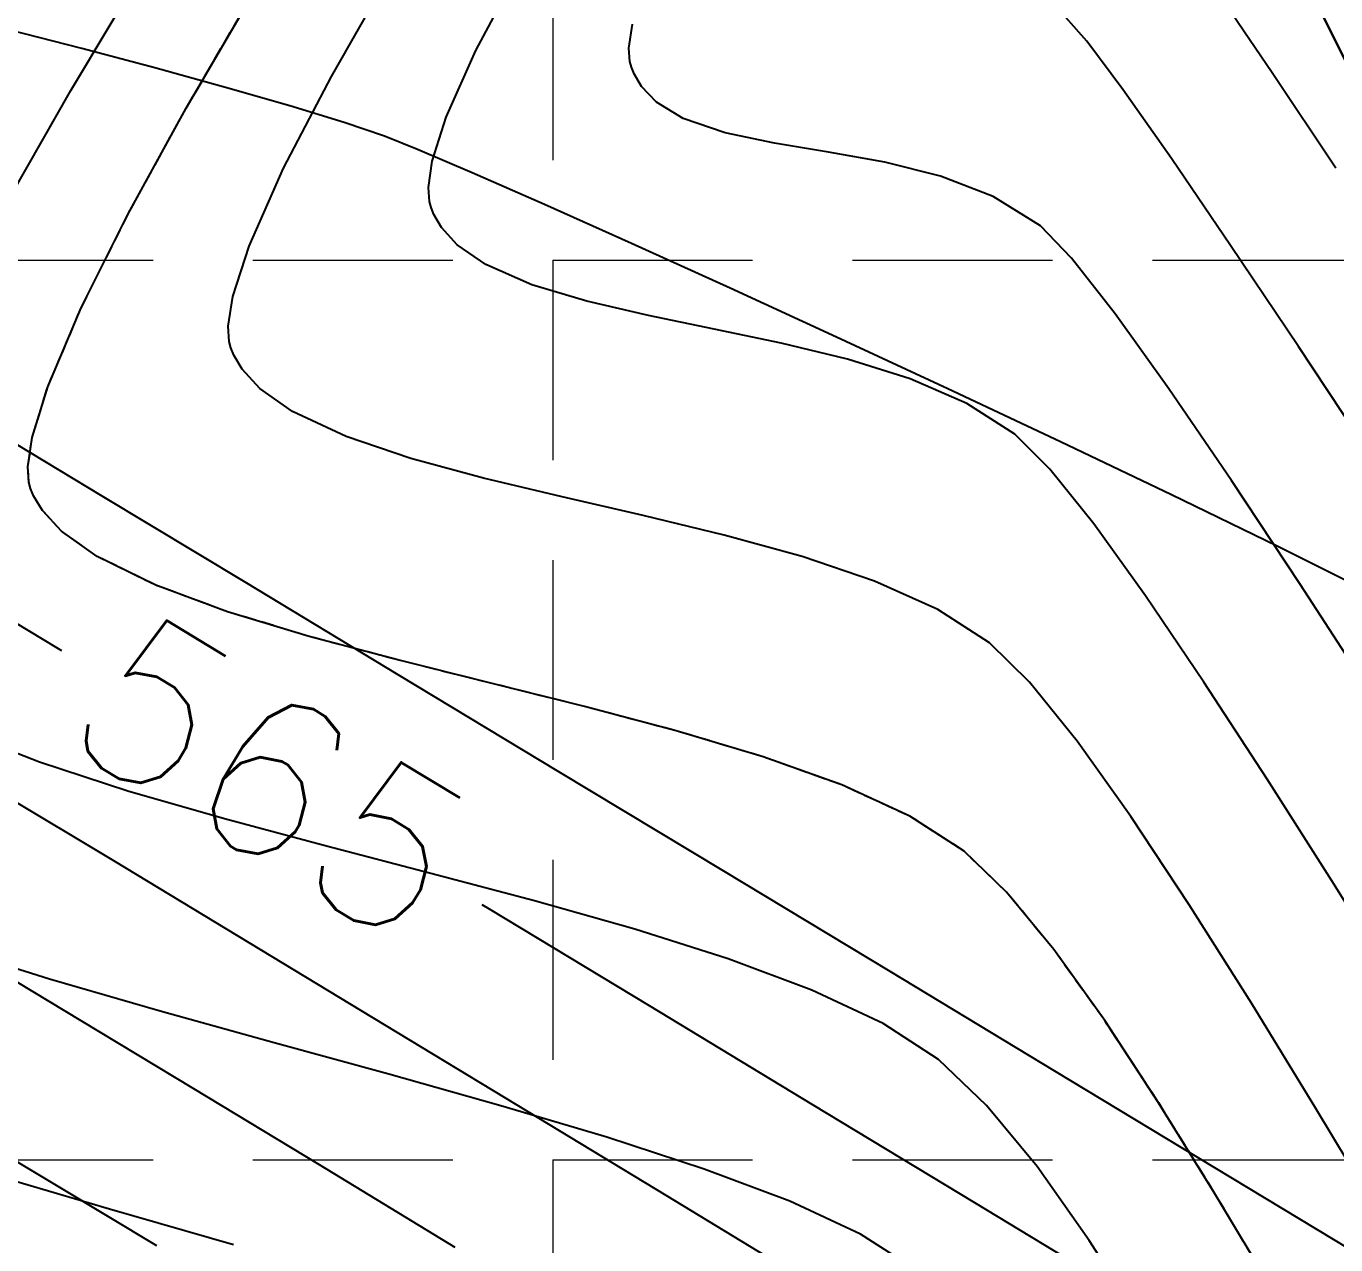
# Model space of a CAD drawing. Header units: inches. Extents: x 2547543 to 2548696, y 7125653 to 7126375.
# Drawn here: x 2547839.05 to 2547865.25, y 7125832.67 to 7125857.06 of the extents above; entities that cross this region are included whole.
import ezdxf

# ---------------------------------------------------------------- set-up
doc = ezdxf.new("R2010")
doc.units = ezdxf.units.IN
doc.header["$MEASUREMENT"] = 0
doc.linetypes.add('DASHED2', pattern=[0.375, 0.25, -0.125])
doc.linetypes.add('HIDDEN', pattern=[0.375, 0.25, -0.125])
for name, color, linetype in [('CONT-MJR', 6, 'Continuous'), ('CONT-MNR', 14, 'Continuous'), ('GRID', 254, 'HIDDEN'), ('V-100YR-LINE', 2, 'DASHED2'), ('V-AREA', 6, 'Continuous'), ('V-PROP-E', 3, 'Continuous'), ('V-TOPO-MAJR-E', 6, 'Continuous'), ('V-TOPO-MINR-E', 14, 'Continuous')]:
    doc.layers.add(name, color=color, linetype=linetype)
doc.styles.add('L100', font='simplex', dxfattribs={"height": 4})

msp = doc.modelspace()

# ---------------------------------------------------------------- linework, layer by layer
at = {"layer": 'CONT-MJR', "color": 35}
for points, elevation in [([(2547848.045462709, 7125856.570682743), (2547848.867326367, 7125858.115250578)], 565), ([(2547847.450829117, 7125855.237260419), (2547848.045462709, 7125856.570682743)], 565), ([(2547847.098100139, 7125853.833576661), (2547847.173320199, 7125854.360800165)], 565), ([(2547847.14915873, 7125853.431547759), (2547847.117421884, 7125853.550887898)], 565), ([(2547855.479727936, 7125850.395055974), (2547854.155706729, 7125850.718039207)], 565), ([(2547857.868510955, 7125849.511416978), (2547856.734048469, 7125850.002387502)], 565), ([(2547859.528597704, 7125848.197569964), (2547858.83295802, 7125848.893527587)], 565), ([(2547863.88319659, 7125841.991045376), (2547862.616142888, 7125843.936470443)], 565), ([(2547866.60190583, 7125837.671437982), (2547865.221351244, 7125839.882766191)], 565), ([(2547840.71313932, 7125833.385446154), (2547838.261438387, 7125834.1070274)], 570), ([(2547843.195554235, 7125832.673972107), (2547840.71313932, 7125833.385446154)], 570)]:
    msp.add_lwpolyline(points, dxfattribs=dict(at, elevation=elevation))
at = {"layer": 'CONT-MJR', "color": 35, "extrusion": (0.9533537543252427, -0.3018552949907702, 0), "elevation": 278022.7979911692}
msp.add_lwpolyline([(7562541.167737709, 565.0000000000009), (7562542.08708192, 565.0000000000009)], dxfattribs=at)
at = {"layer": 'CONT-MJR', "color": 35, "extrusion": (0.9976722992209356, 0.0681907865273026, 0), "elevation": 3027834.050015143}
msp.add_lwpolyline([(6935526.997137681, 565.0000000000009), (6935527.28048599, 565.0000000000009)], dxfattribs=at)
at = {"layer": 'CONT-MJR', "color": 35, "extrusion": (0.9263074052157072, 0.3767686173801416, 0), "elevation": 5044887.626681247}
msp.add_lwpolyline([(5640781.804256909, 565), (5640781.954439977, 565)], dxfattribs=at)
at = {"layer": 'CONT-MJR', "color": 35, "extrusion": (0.8642672443371889, 0.5030329316911586, 0), "elevation": 5786559.755992906}
msp.add_lwpolyline([(4876990.238319401, 565), (4876990.539195323, 565)], dxfattribs=at)
at = {"layer": 'CONT-MJR', "color": 35, "extrusion": (0.7398404443104898, 0.672782369687596, 0), "elevation": 6679148.809887519}
msp.add_lwpolyline([(3557847.020693017, 565), (3557847.491070627, 565)], dxfattribs=at)
at = {"layer": 'CONT-MJR', "color": 35, "extrusion": (0.5683297655692005, 0.822800873582459, 0), "elevation": 7311175.484754095}
msp.add_lwpolyline([(1953462.198804857, 565), (1953462.894044, 565)], dxfattribs=at)
at = {"layer": 'CONT-MJR', "color": 35, "extrusion": (0.4018522732897705, 0.9157045104463797, 0), "elevation": 7549033.691546141}
msp.add_lwpolyline([(530462.806270856, 565.0000000000009), (530463.8111408469, 565.0000000000009)], dxfattribs=at)
at = {"layer": 'CONT-MJR', "color": 35, "extrusion": (-0.2873761282485222, -0.9578178119626346, 0), "elevation": -7557458.889915458}
msp.add_lwpolyline([(392576.7375958767, 565), (392575.5878467683, 565)], dxfattribs=at)
at = {"layer": 'CONT-MJR', "color": 35, "extrusion": (-0.2258197722730643, -0.9741690974623151, 0), "elevation": -7517139.345111948}
msp.add_lwpolyline([(872880.0845241414, 565.0000000000009), (872878.8196728996, 565.0000000000009)], dxfattribs=at)
at = {"layer": 'CONT-MJR', "color": 35, "extrusion": (-0.2010444080271294, -0.9795821282572592, 0), "elevation": -7492587.848536471}
msp.add_lwpolyline([(1063218.584229235, 565.0000000000009), (1063217.243912381, 565.0000000000009)], dxfattribs=at)
at = {"layer": 'CONT-MJR', "color": 35, "extrusion": (-0.2053541650779153, -0.9786877269513256, 0), "elevation": -7497195.104717715}
msp.add_lwpolyline([(1030230.467579303, 565), (1030229.094756827, 565)], dxfattribs=at)
at = {"layer": 'CONT-MJR', "color": 35, "extrusion": (-0.2987555157906897, -0.9543296819153425, 0), "elevation": -7561596.418896343}
msp.add_lwpolyline([(302608.3136599739, 565.0000000000005), (302606.9993127864, 565.0000000000005)], dxfattribs=at)
at = {"layer": 'CONT-MJR', "color": 35, "extrusion": (-0.5394520541385334, -0.8420163188951371, 0), "elevation": -7374528.735425299}
msp.add_lwpolyline([(-1698715.107502481, 565.0000000000009), (-1698716.25290435, 565.0000000000009)], dxfattribs=at)
at = {"layer": 'CONT-MJR', "color": 35, "extrusion": (0.7797871416818887, 0.6260447377524948, 0), "elevation": 6447887.865323948}
msp.add_lwpolyline([(3961569.339513206, 565.0000000000005), (3961570.747630976, 565.0000000000005)], dxfattribs=at)
at = {"layer": 'CONT-MJR', "color": 35, "extrusion": (0.8110716994473993, 0.5849467483074914, 0), "elevation": 6234738.562619988}
msp.add_lwpolyline([(4289208.479169758, 565.0000000000009), (4289210.254970268, 565.0000000000009)], dxfattribs=at)
at = {"layer": 'CONT-MJR', "color": 35, "extrusion": (0.8278703119947547, 0.5609195544083908, 0), "elevation": 6106325.024574723}
msp.add_lwpolyline([(4470128.679571051, 565.0000000000009), (4470130.760532075, 565.0000000000009)], dxfattribs=at)
at = {"layer": 'CONT-MJR', "color": 35, "extrusion": (0.8442916886397933, 0.5358838908698098, 0), "elevation": 5969764.232253258}
msp.add_lwpolyline([(4650927.459367879, 565), (4650929.956465997, 565)], dxfattribs=at)
at = {"layer": 'CONT-MNR', "color": 35, "extrusion": (0.8590770256547687, -0.511846328493383, 0), "elevation": -1458552.356313087}
msp.add_lwpolyline([(7425761.500910183, 568.0000000000009), (7425764.645293966, 568.0000000000009)], dxfattribs=at)
at = {"layer": 'CONT-MNR', "color": 35, "extrusion": (0.8683340662046146, -0.49597978735888, 0), "elevation": -1321899.829561119}
msp.add_lwpolyline([(7451303.260086644, 566.0000000000005), (7451305.611235553, 566.0000000000005)], dxfattribs=at)
at = {"layer": 'CONT-MNR', "color": 35, "extrusion": (0.8641283831221133, -0.5032714351945303, 0), "elevation": -1384576.681355453}
msp.add_lwpolyline([(7439910.149891138, 567.0000000000009), (7439912.815112039, 567.0000000000009)], dxfattribs=at)
at = {"layer": 'CONT-MNR', "color": 35, "extrusion": (0.8296783378389944, 0.5582417538313696, 0), "elevation": 6091857.97141138}
msp.add_lwpolyline([(4489844.407831592, 562), (4489846.455634609, 562)], dxfattribs=at)
at = {"layer": 'CONT-MNR', "color": 35, "extrusion": (0.7468336754344702, 0.6650108730216677, 0), "elevation": 6641600.077467051}
msp.add_lwpolyline([(3627475.007121419, 563.0000000000009), (3627475.645176484, 563.0000000000009)], dxfattribs=at)
at = {"layer": 'CONT-MNR', "color": 35, "extrusion": (0.9894976459488036, -0.1445489836068596, 0), "elevation": 1491057.342316349}
msp.add_lwpolyline([(7419307.639238155, 564.0000000000009), (7419308.123471155, 564.0000000000009)], dxfattribs=at)
at = {"layer": 'CONT-MNR', "color": 35, "extrusion": (0.9973991573458107, 0.07207579986283004, 0), "elevation": 3054826.364289068}
msp.add_lwpolyline([(6923684.717360393, 564.0000000000009), (6923684.981841505, 564.0000000000009)], dxfattribs=at)
at = {"layer": 'CONT-MNR', "color": 35}
for points, elevation in [([(2547860.993593518, 7125855.794905379), (2547860.275270483, 7125856.757892306)], 563), ([(2547851.214613799, 7125856.103688315), (2547851.158187917, 7125856.242569332)], 564), ([(2547844.196962479, 7125854.221117125), (2547845.152366311, 7125856.054730201)], 566), ([(2547851.662632937, 7125855.53772644), (2547851.3618799, 7125855.852875111)], 564), ([(2547838.484651746, 7125853.229351319), (2547839.940485189, 7125855.771917833)], 568), ([(2547853.035983191, 7125854.926136842), (2547852.195388101, 7125855.213885039)], 564), ([(2547843.506783905, 7125852.660716723), (2547844.196962479, 7125854.221117125)], 566), ([(2547859.341957473, 7125853.063970451), (2547858.398257046, 7125853.653022652)], 564), ([(2547840.146544883, 7125851.422401419), (2547841.086300724, 7125853.301746711)], 567), ([(2547859.966925154, 7125852.417070411), (2547859.341957473, 7125853.063970451)], 564), ([(2547864.508069705, 7125850.647490702), (2547863.150448107, 7125852.673670416)], 563), ([(2547843.140129544, 7125850.620526186), (2547843.106815678, 7125850.74874779)], 566), ([(2547843.200229437, 7125850.474284621), (2547843.140129544, 7125850.620526186)], 566), ([(2547843.366040073, 7125850.195842908), (2547843.200229437, 7125850.474284621)], 566), ([(2547844.377419692, 7125849.351848789), (2547843.721944361, 7125849.810872022)], 566), ([(2547839.080125339, 7125848.241745821), (2547839.16613659, 7125848.831682377)], 567), ([(2547846.739941431, 7125848.411866877), (2547845.446521568, 7125848.8508203)], 566), ([(2547839.131100358, 7125847.809504613), (2547839.098273525, 7125847.935290084)], 567), ([(2547839.193322293, 7125847.659068801), (2547839.131100358, 7125847.809504613)], 567), ([(2547839.368529855, 7125847.368594839), (2547839.193322293, 7125847.659068801)], 567), ([(2547840.464562852, 7125846.449661461), (2547839.751077251, 7125846.957242343)], 567), ([(2547857.287631599, 7125845.388994753), (2547856.01970333, 7125845.956189377)], 566), ([(2547844.710952156, 7125844.84847145), (2547843.075698261, 7125845.341899378)], 567), ([(2547858.323958567, 7125844.723084722), (2547857.287631599, 7125845.388994753)], 566), ([(2547846.486294897, 7125844.377171041), (2547844.710952156, 7125844.84847145)], 567), ([(2547850.218141079, 7125843.446429125), (2547848.341950025, 7125843.914367238)], 567), ([(2547860.077882783, 7125842.750921628), (2547859.127199917, 7125843.930843644)], 566), ([(2547852.055091598, 7125842.959725785), (2547850.218141079, 7125843.446429125)], 567), ([(2547839.310166145, 7125842.329256862), (2547837.771152651, 7125842.932649947)], 568), ([(2547861.151116627, 7125841.245798888), (2547860.077882783, 7125842.750921628)], 566), ([(2547855.372165189, 7125841.875499766), (2547853.793025121, 7125842.440626305)], 567), ([(2547843.011378633, 7125841.197545446), (2547841.07695225, 7125841.753819373)], 568), ([(2547845.05331296, 7125840.651643058), (2547843.011378633, 7125841.197545446)], 568), ([(2547839.511427614, 7125837.990271503), (2547837.42726337, 7125838.64238276)], 569), ([(2547841.726339676, 7125837.349214973), (2547839.511427614, 7125837.990271503)], 569), ([(2547856.195175065, 7125837.101677415), (2547854.77097208, 7125837.769983176)], 568), ([(2547846.303220673, 7125836.086700197), (2547844.01070291, 7125836.715821695)], 569), ([(2547858.267194868, 7125835.463172632), (2547857.305959661, 7125836.382198991)], 568), ([(2547848.542596317, 7125835.458459008), (2547846.303220673, 7125836.086700197)], 569), ([(2547859.275731809, 7125834.238655789), (2547858.267194868, 7125835.463172632)], 568), ([(2547862.830432138, 7125833.707784567), (2547861.708235368, 7125835.517489905)], 567), ([(2547854.328904098, 7125833.545102556), (2547852.616734675, 7125834.191051659)], 569)]:
    msp.add_lwpolyline(points, dxfattribs=dict(at, elevation=elevation))
at = {"layer": 'CONT-MNR', "color": 35, "extrusion": (0.9657347139500141, 0.2595312356381882, 0), "elevation": 4309930.585053936}
msp.add_lwpolyline([(6220439.780759918, 564.0000000000005), (6220439.898703476, 564.0000000000005)], dxfattribs=at)
at = {"layer": 'CONT-MNR', "color": 35, "extrusion": (0.8623412454816091, 0.5063275385965367, 0), "elevation": 5805134.371085507}
msp.add_lwpolyline([(4854872.102520255, 564), (4854872.393371707, 564)], dxfattribs=at)
at = {"layer": 'CONT-MNR', "color": 35, "extrusion": (0.8306468463847073, 0.5567996197835811, 0), "elevation": 6084049.159713417}
msp.add_lwpolyline([(4500417.931119574, 562), (4500420.221776569, 562)], dxfattribs=at)
at = {"layer": 'CONT-MNR', "color": 35, "extrusion": (-0.5194268117852986, -0.8545149426420583, 0), "elevation": -7412572.5021192}
msp.add_lwpolyline([(-1524182.482389447, 564.0000000000009), (-1524183.105848603, 564.0000000000009)], dxfattribs=at)
at = {"layer": 'CONT-MNR', "color": 35, "extrusion": (0.8182625068824588, 0.5748447354116015, 0), "elevation": 6181079.812809477}
msp.add_lwpolyline([(4366194.457016044, 563.0000000000009), (4366196.147694366, 563.0000000000009)], dxfattribs=at)
at = {"layer": 'CONT-MNR', "color": 35, "extrusion": (0.8766578378509663, -0.4811143682477889, 0), "elevation": -1194765.551592038}
msp.add_lwpolyline([(7472738.102983776, 567), (7472740.521504506, 567)], dxfattribs=at)
at = {"layer": 'CONT-MNR', "color": 35, "extrusion": (-0.2050575925682505, -0.9787499086743832, 0), "elevation": -7496886.467959759}
msp.add_lwpolyline([(1032501.278129983, 564), (1032500.270140068, 564)], dxfattribs=at)
at = {"layer": 'CONT-MNR', "color": 35, "extrusion": (-0.1626049549248018, -0.9866912529428358, 0), "elevation": -7445312.209905964}
msp.add_lwpolyline([(1355247.087983009, 564.0000000000005), (1355245.992373121, 564.0000000000005)], dxfattribs=at)
at = {"layer": 'CONT-MNR', "color": 35, "extrusion": (-0.1769835545130864, -0.9842138087996498, 0), "elevation": -7464292.891650825}
msp.add_lwpolyline([(1246476.252104269, 564.0000000000009), (1246475.110105395, 564.0000000000009)], dxfattribs=at)
at = {"layer": 'CONT-MNR', "color": 35, "extrusion": (-0.2423202947450674, -0.9701963073289156, 0), "elevation": -7530874.838459274}
msp.add_lwpolyline([(745182.7294590538, 564), (745181.5797977624, 564)], dxfattribs=at)
at = {"layer": 'CONT-MNR', "color": 35, "extrusion": (0.8262047005345753, 0.5633700318747642, 0), "elevation": 6119548.359119633}
msp.add_lwpolyline([(4452023.230022881, 563), (4452025.333395422, 563)], dxfattribs=at)
at = {"layer": 'CONT-MNR', "color": 35, "extrusion": (0.3602709083805892, 0.9328477220718424, 0), "elevation": 7565255.607604682}
msp.add_lwpolyline([(190473.8655859116, 564.0000000000009), (190474.9968605055, 564.0000000000009)], dxfattribs=at)
at = {"layer": 'CONT-MNR', "color": 35, "extrusion": (0.951855593977498, -0.3065467798130406, 0), "elevation": 240771.9079466057}
msp.add_lwpolyline([(7563814.880698744, 566.0000000000009), (7563815.939434822, 566.0000000000009)], dxfattribs=at)
at = {"layer": 'CONT-MNR', "color": 35, "extrusion": (0.7870626106065542, 0.6168731206538309, 0), "elevation": 6401072.134864912}
msp.add_lwpolyline([(4036784.266363208, 564.0000000000009), (4036785.677390378, 564.0000000000009)], dxfattribs=at)
at = {"layer": 'CONT-MNR', "color": 35, "extrusion": (0.9881153475622556, -0.1537142150613368, 0), "elevation": 1422218.258067889}
msp.add_lwpolyline([(7432802.496874807, 566), (7432803.09759073, 566)], dxfattribs=at)
at = {"layer": 'CONT-MNR', "color": 35, "extrusion": (0.9207212739516313, -0.3902208806469551, 0), "elevation": -434805.3918569242}
msp.add_lwpolyline([(7555141.708784889, 567), (7555143.42535589, 567)], dxfattribs=at)
at = {"layer": 'CONT-MNR', "color": 35, "extrusion": (0.8129677736586755, 0.5823086801623834, 0), "elevation": 6220773.821856026}
msp.add_lwpolyline([(4309444.138503812, 564.0000000000009), (4309445.990636426, 564.0000000000009)], dxfattribs=at)
at = {"layer": 'CONT-MNR', "color": 35, "extrusion": (0.9985193567389723, 0.05439755709210845, 0), "elevation": 2931699.533024268}
msp.add_lwpolyline([(6976703.464992829, 566.0000000000009), (6976703.776081893, 566.0000000000009)], dxfattribs=at)
at = {"layer": 'CONT-MNR', "color": 35, "extrusion": (0.8336202968046804, 0.5523379407168013, 0), "elevation": 6059829.239925681}
msp.add_lwpolyline([(4532968.798852416, 563.0000000000009), (4532971.496134376, 563.0000000000009)], dxfattribs=at)
at = {"layer": 'CONT-MNR', "color": 35, "extrusion": (0.7342836589687214, 0.6788427713185923, 0), "elevation": 6708171.644242221}
msp.add_lwpolyline([(3502809.779297292, 566.0000000000009), (3502810.303578176, 566.0000000000009)], dxfattribs=at)
at = {"layer": 'CONT-MNR', "color": 35, "extrusion": (0.9558521894566449, -0.2938479060856795, 0), "elevation": 341441.8870621}
msp.add_lwpolyline([(7559935.411512995, 567), (7559936.468408206, 567)], dxfattribs=at)
at = {"layer": 'CONT-MNR', "color": 35, "extrusion": (0.8262509609105756, 0.5633021831968614, 0), "elevation": 6119180.106161135}
msp.add_lwpolyline([(4452521.847814368, 564.0000000000005), (4452524.065508899, 564.0000000000005)], dxfattribs=at)
at = {"layer": 'CONT-MNR', "color": 35, "extrusion": (0.4243553970307541, 0.9054957189356949, 0), "elevation": 7533617.594232281}
msp.add_lwpolyline([(716829.2739359075, 566), (716830.4546172237, 566)], dxfattribs=at)
at = {"layer": 'CONT-MNR', "color": 35, "extrusion": (0.9982511181830425, 0.05911603036660686, 0), "elevation": 2964635.071732453}
msp.add_lwpolyline([(6962767.535902887, 567.0000000000009), (6962767.842895517, 567.0000000000009)], dxfattribs=at)
at = {"layer": 'CONT-MNR', "color": 35, "extrusion": (0.2622511530003674, 0.964999654274538, 0), "elevation": 7544616.999082169}
msp.add_lwpolyline([(-589910.7747990408, 566), (-589909.261070065, 566)], dxfattribs=at)
at = {"layer": 'CONT-MNR', "color": 35, "extrusion": (-0.2322248866036362, -0.9726621212126687, 0), "elevation": -7522716.205090079}
msp.add_lwpolyline([(823397.8034413292, 566.0000000000005), (823396.188197895, 566.0000000000005)], dxfattribs=at)
at = {"layer": 'CONT-MNR', "color": 35, "extrusion": (0.8340871271381508, 0.5516327259530803, 0), "elevation": 6055990.807254917}
msp.add_lwpolyline([(4538090.850929176, 564), (4538093.357275316, 564)], dxfattribs=at)
at = {"layer": 'CONT-MNR', "color": 35, "extrusion": (-0.2239774191045074, -0.9745943339314486, 0), "elevation": -7515471.550346384}
msp.add_lwpolyline([(887092.6547688216, 566), (887090.9879888059, 566)], dxfattribs=at)
at = {"layer": 'CONT-MNR', "color": 35, "extrusion": (0.7322809138255061, 0.6810026896032656, 0), "elevation": 6718455.364783078}
msp.add_lwpolyline([(3483035.998468403, 567), (3483036.560209791, 567)], dxfattribs=at)
at = {"layer": 'CONT-MNR', "color": 35, "extrusion": (-0.2348759534037588, -0.9720253528137398, 0), "elevation": -7524933.229102137}
msp.add_lwpolyline([(802887.6492351051, 566), (802885.9817963925, 566)], dxfattribs=at)
at = {"layer": 'CONT-MNR', "color": 35, "extrusion": (-0.2657400529992777, -0.9640447210746715, 0), "elevation": -7546701.658636659}
msp.add_lwpolyline([(562622.9432833733, 566.0000000000009), (562621.3249340365, 566.0000000000009)], dxfattribs=at)
at = {"layer": 'CONT-MNR', "color": 35, "extrusion": (0.4415283131347151, 0.8972473174662676, 0), "elevation": 7518590.314090081}
msp.add_lwpolyline([(860218.6300217537, 567.0000000000009), (860219.940414995, 567.0000000000009)], dxfattribs=at)
at = {"layer": 'CONT-MNR', "color": 35, "extrusion": (0.3207928284991499, 0.947149386941424, 0), "elevation": 7566574.568013011}
msp.add_lwpolyline([(-127279.9873418063, 566.0000000000005), (-127278.4643089273, 566.0000000000005)], dxfattribs=at)
at = {"layer": 'CONT-MNR', "color": 35, "extrusion": (0.3459119662318446, 0.9382669724644576, 0), "elevation": 7567274.743158862}
msp.add_lwpolyline([(74358.1643305067, 567), (74359.69416010659, 567)], dxfattribs=at)
at = {"layer": 'CONT-MNR', "color": 35, "extrusion": (0.8390362173423656, 0.5440755701075126, 0), "elevation": 6014749.290898738}
msp.add_lwpolyline([(4592609.19684931, 564.0000000000009), (4592611.914420413, 564.0000000000009)], dxfattribs=at)
at = {"layer": 'CONT-MNR', "color": 35, "extrusion": (-0.7022148466892957, -0.7119651038422663, 0), "elevation": -6862496.72057949}
msp.add_lwpolyline([(-3189886.615356863, 566), (-3189887.743560121, 566)], dxfattribs=at)
at = {"layer": 'CONT-MNR', "color": 35, "extrusion": (0.2419893446901397, 0.9702789068388723, 0), "elevation": 7530608.194175025}
msp.add_lwpolyline([(-747745.2048165563, 567.0000000000009), (-747743.2923199381, 567.0000000000009)], dxfattribs=at)
at = {"layer": 'CONT-MNR', "color": 35, "extrusion": (-0.2861941487860843, -0.9581716491321421, 0), "elevation": -7556961.050316939}
msp.add_lwpolyline([(401906.8589316655, 567.0000000000009), (401905.0451298011, 567.0000000000009)], dxfattribs=at)
at = {"layer": 'CONT-MNR', "color": 35, "extrusion": (0.3096857023908778, 0.9508389799196648, 0), "elevation": 7564558.057766858}
msp.add_lwpolyline([(-215815.3019489008, 568), (-215813.4438150395, 568)], dxfattribs=at)
at = {"layer": 'CONT-MNR', "color": 35, "extrusion": (-0.4173113739557754, -0.9087635650526175, 0), "elevation": -7538954.492779255}
msp.add_lwpolyline([(-658295.2352428432, 567), (-658296.7324091066, 567)], dxfattribs=at)
at = {"layer": 'CONT-MNR', "color": 35, "extrusion": (0.5420525829361587, 0.8403445705972278, 0), "elevation": 7369234.328906802}
msp.add_lwpolyline([(1721501.795696136, 567.0000000000009), (1721503.083529497, 567.0000000000009)], dxfattribs=at)
at = {"layer": 'CONT-MNR', "color": 35, "extrusion": (0.8337155323922981, 0.5521941787522092, 0), "elevation": 6059039.470707392}
msp.add_lwpolyline([(4534008.311629334, 566.0000000000005), (4534010.432068712, 566.0000000000005)], dxfattribs=at)
at = {"layer": 'CONT-MNR', "color": 35, "extrusion": (0.2521120399881219, 0.9676980517150109, 0), "elevation": 7538004.529390992}
msp.add_lwpolyline([(-669036.6298981674, 568.0000000000009), (-669034.47084666, 568.0000000000009)], dxfattribs=at)
at = {"layer": 'CONT-MNR', "color": 35, "extrusion": (-0.6944612747109197, -0.7195300813217503, 0), "elevation": -6896645.218286906}
msp.add_lwpolyline([(-3115358.789386959, 567), (-3115359.97278064, 567)], dxfattribs=at)
at = {"layer": 'CONT-MNR', "color": 35, "extrusion": (-0.2567012887880403, -0.9664907906103188, 0), "elevation": -7541094.484232822}
msp.add_lwpolyline([(633260.6085306553, 568), (633258.459981249, 568)], dxfattribs=at)
at = {"layer": 'CONT-MNR', "color": 35, "extrusion": (-0.2725292735449875, -0.9621474913239869, 0), "elevation": -7550472.148979788}
msp.add_lwpolyline([(509408.9394576049, 568.0000000000009), (509406.856965913, 568.0000000000009)], dxfattribs=at)
at = {"layer": 'CONT-MNR', "color": 35, "extrusion": (0.7727107609891198, 0.6347582845868303, 0), "elevation": 6491943.612819045}
msp.add_lwpolyline([(3888937.158144637, 567), (3888938.644605776, 567)], dxfattribs=at)
at = {"layer": 'CONT-MNR', "color": 35, "extrusion": (0.8453600998906973, 0.5341968752368271, 0), "elevation": 5960462.329606013}
msp.add_lwpolyline([(4662837.953836965, 566), (4662840.281937781, 566)], dxfattribs=at)
at = {"layer": 'CONT-MNR', "color": 35, "extrusion": (0.3018761019771287, 0.9533471660707312, 0), "elevation": 7562533.800888217}
msp.add_lwpolyline([(-277868.207960844, 568.0000000000009), (-277866.2457766221, 568.0000000000009)], dxfattribs=at)
at = {"layer": 'CONT-MNR', "color": 35, "extrusion": (0.8127850982084208, 0.5825636309711821, 0), "elevation": 6222116.721497421}
msp.add_lwpolyline([(4307483.316502357, 567), (4307485.066263403, 567)], dxfattribs=at)
at = {"layer": 'CONT-MNR', "color": 35, "extrusion": (0.3495887453408337, 0.9369032549473942, 0), "elevation": 7566921.953619108}
msp.add_lwpolyline([(104019.2574537541, 568.0000000000009), (104021.0479150792, 568.0000000000009)], dxfattribs=at)
at = {"layer": 'CONT-MNR', "color": 35, "extrusion": (0.852445173376741, 0.5228166278789322, 0), "elevation": 5897420.336706727}
msp.add_lwpolyline([(4742317.883498906, 566.0000000000005), (4742320.353855568, 566.0000000000005)], dxfattribs=at)
at = {"layer": 'CONT-MNR', "color": 35, "extrusion": (-0.2671926569116156, -0.9636431310877029, 0), "elevation": -7547528.815070193}
msp.add_lwpolyline([(551241.1351780635, 569.0000000000009), (551238.76462909, 569.0000000000009)], dxfattribs=at)
at = {"layer": 'CONT-MNR', "color": 35, "extrusion": (-0.5436429277555218, -0.8393166071878981, 0), "elevation": -7365957.420998548}
msp.add_lwpolyline([(-1735451.603888514, 568), (-1735452.927327829, 568)], dxfattribs=at)
at = {"layer": 'CONT-MNR', "color": 35, "extrusion": (0.8358197942189047, 0.5490038903248935, 0), "elevation": 6041664.669592772}
msp.add_lwpolyline([(4557128.386035128, 567), (4557130.351227453, 567)], dxfattribs=at)
at = {"layer": 'CONT-MNR', "color": 35, "extrusion": (-0.2845616863186661, -0.958657731768475, 0), "elevation": -7556257.335327451}
msp.add_lwpolyline([(414777.1668216866, 569.0000000000009), (414774.9502465602, 569.0000000000009)], dxfattribs=at)
at = {"layer": 'CONT-MNR', "color": 35, "extrusion": (0.856476370874357, 0.5161862320266697, 0), "elevation": 5860444.173636632}
msp.add_lwpolyline([(4787934.339305256, 566), (4787936.885929476, 566)], dxfattribs=at)
at = {"layer": 'CONT-MNR', "color": 35, "extrusion": (-0.3104815636717793, -0.9505794015335736, 0), "elevation": -7564732.465206381}
msp.add_lwpolyline([(209496.0735078491, 569), (209494.0229674401, 569)], dxfattribs=at)
at = {"layer": 'CONT-MNR', "color": 35, "extrusion": (0.8159510545366508, 0.5781209878568045, 0), "elevation": 6198522.792199884}
msp.add_lwpolyline([(4341359.232187741, 568), (4341361.040078368, 568)], dxfattribs=at)
at = {"layer": 'CONT-MNR', "color": 35, "extrusion": (0.4222758862267182, 0.9064673606431949, 0), "elevation": 7535232.970726415}
msp.add_lwpolyline([(699519.3268112056, 569.0000000000009), (699520.8865372236, 569.0000000000009)], dxfattribs=at)
at = {"layer": 'CONT-MNR', "color": 35, "extrusion": (0.858466096229348, 0.5128703165759779, 0), "elevation": 5841882.447348181}
msp.add_lwpolyline([(4810561.188259648, 567), (4810563.429065419, 567)], dxfattribs=at)
at = {"layer": 'CONT-MNR', "color": 35, "extrusion": (0.5390615737348736, 0.8422663591302229, 0), "elevation": 7375300.447389161}
msp.add_lwpolyline([(1695288.258279049, 569), (1695289.509920376, 569)], dxfattribs=at)
at = {"layer": 'CONT-MNR', "color": 35, "extrusion": (0.8418662916761335, 0.5396861559642562, 0), "elevation": 5990671.012254829}
msp.add_lwpolyline([(4623951.476401595, 568), (4623953.461190202, 568)], dxfattribs=at)
at = {"layer": 'GRID', "color": 252, "linetype": 'HIDDEN', "lineweight": 0, "ltscale": 16}
for p, q in [((2547849.583313598, 7126356.376313465), (2547849.583313598, 7125726.296813901)), ((2547561.583313602, 7125852.376313472), (2548677.583313586, 7125852.376313472)), ((2547561.583313602, 7125834.376313472), (2548677.583313586, 7125834.376313472))]:
    msp.add_line(p, q, dxfattribs=at)
at = {"layer": 'V-100YR-LINE', "color": 5}
for p, q in [((2547842.249885798, 7125855.421961866, 567), (2547843.591215345, 7125857.725054893, 567)), ((2547841.086300724, 7125853.301746711, 567), (2547842.249885798, 7125855.421961866, 567)), ((2547840.146544883, 7125851.422401419, 567), (2547841.086300724, 7125853.301746711, 567)), ((2547839.476703035, 7125849.841917979, 567), (2547840.146544883, 7125851.422401419, 567)), ((2547839.16613659, 7125848.831682377, 567), (2547839.476703035, 7125849.841917979, 567)), ((2547839.080125339, 7125848.241745821, 567), (2547839.16613659, 7125848.831682377, 567)), ((2547839.098273525, 7125847.935290084, 567), (2547839.080125339, 7125848.241745821, 567)), ((2547839.131100358, 7125847.809504613, 567), (2547839.098273525, 7125847.935290084, 567)), ((2547839.193322293, 7125847.659068801, 567), (2547839.131100358, 7125847.809504613, 567)), ((2547839.368529855, 7125847.368594839, 567), (2547839.193322293, 7125847.659068801, 567)), ((2547839.751077251, 7125846.957242343, 567), (2547839.368529855, 7125847.368594839, 567)), ((2547840.464562852, 7125846.449661461, 567), (2547839.751077251, 7125846.957242343, 567)), ((2547841.640309673, 7125845.871085743, 567), (2547840.464562852, 7125846.449661461, 567)), ((2547843.075698261, 7125845.341899378, 567), (2547841.640309673, 7125845.871085743, 567)), ((2547844.710952156, 7125844.84847145, 567), (2547843.075698261, 7125845.341899378, 567)), ((2547846.486294897, 7125844.377171041, 567), (2547844.710952156, 7125844.84847145, 567)), ((2547848.341950025, 7125843.914367238, 567), (2547846.486294897, 7125844.377171041, 567)), ((2547850.218141079, 7125843.446429125, 567), (2547848.341950025, 7125843.914367238, 567)), ((2547852.055091598, 7125842.959725785, 567), (2547850.218141079, 7125843.446429125, 567)), ((2547853.793025121, 7125842.440626305, 567), (2547852.055091598, 7125842.959725785, 567)), ((2547855.372165189, 7125841.875499766, 567), (2547853.793025121, 7125842.440626305, 567)), ((2547856.73273534, 7125841.250715256, 567), (2547855.372165189, 7125841.875499766, 567)), ((2547857.814959113, 7125840.552641856, 567), (2547856.73273534, 7125841.250715256, 567)), ((2547858.666446465, 7125839.730820771, 567), (2547857.814959113, 7125840.552641856, 567)), ((2547859.609989988, 7125838.582216254, 567), (2547858.666446465, 7125839.730820771, 567)), ((2547860.629337137, 7125837.160036549, 567), (2547859.609989988, 7125838.582216254, 567)), ((2547861.708235368, 7125835.517489905, 567), (2547860.629337137, 7125837.160036549, 567)), ((2547862.830432138, 7125833.707784567, 567), (2547861.708235368, 7125835.517489905, 567)), ((2547863.979674904, 7125831.784128784, 567), (2547862.830432138, 7125833.707784567, 567))]:
    msp.add_line(p, q, dxfattribs=at)
at = {"layer": 'V-AREA', "color": 7}
msp.add_line((2547859.099729456, 7125869.171524476), (2547877.130776349, 7125832.795139994), dxfattribs=at)
at = {"layer": 'V-PROP-E', "color": 7}
msp.add_line((2547877.13077635, 7125832.795139995), (2547859.099729456, 7125869.171524476), dxfattribs=at)
at = {"layer": 'V-TOPO-MAJR-E', "color": 35, "extrusion": (-0.5163406301589044, -0.8563832983233067, 0), "elevation": -7418007.455600935}
msp.add_lwpolyline([(-1497435.729939057, 565.0000000000009), (-1497438.456765639, 565.0000000000009)], dxfattribs=at)
at = {"layer": 'V-TOPO-MAJR-E', "color": 35, "elevation": 565}
for points in [[(2547839.758060636, 7125844.561988459), (2547839.694716058, 7125844.600233594)], [(2547851.516656354, 7125837.454470741), (2547848.315993991, 7125839.390613234)], [(2547861.210433035, 7125831.58889499), (2547858.027370131, 7125833.514921702)]]:
    msp.add_lwpolyline(points, dxfattribs=at)
at = {"layer": 'V-TOPO-MAJR-E', "color": 35, "extrusion": (-0.5174370293926802, -0.8557212867594675, 0), "elevation": -7416083.516547932}
msp.add_lwpolyline([(-1506925.126777939, 565), (-1506925.297273723, 565)], dxfattribs=at)
at = {"layer": 'V-TOPO-MAJR-E', "color": 35, "extrusion": (0.5176753555163159, 0.8555771305329848, 0), "elevation": 7415663.50162841}
msp.add_lwpolyline([(1508983.139654637, 565.0000000000009), (1508986.947949664, 565.0000000000009)], dxfattribs=at)
at = {"layer": 'V-TOPO-MAJR-E', "color": 35, "extrusion": (-0.517709562722137, -0.855556432192555, 0), "elevation": -7415603.163652425}
msp.add_lwpolyline([(-1509275.829410913, 565), (-1509279.630941149, 565)], dxfattribs=at)
at = {"layer": 'V-TOPO-MINR-E', "color": 35, "extrusion": (-0.2472855626285198, -0.9689426456274367, 0), "elevation": -7534590.444851574}
msp.add_lwpolyline([(706589.5223278301, 563), (706588.0432039439, 563)], dxfattribs=at)
at = {"layer": 'V-TOPO-MINR-E', "color": 35}
for points, elevation in [([(2547841.620973247, 7125856.224087413), (2547840.158467545, 7125856.611777436)], 563), ([(2547843.035453698, 7125855.834784864), (2547841.620973247, 7125856.224087413)], 563), ([(2547845.410959878, 7125855.132588225), (2547844.324564156, 7125855.464181297)], 563), ([(2547846.217296122, 7125854.860317161), (2547845.410959878, 7125855.132588225)], 563), ([(2547855.264122115, 7125850.840055823), (2547853.131808786, 7125851.818039823)], 563), ([(2547857.49159648, 7125849.805763682), (2547855.264122115, 7125850.840055823)], 563), ([(2547849.705696434, 7125842.142015668), (2547846.492320659, 7125844.081246741)], 564), ([(2547853.00637519, 7125840.149799308), (2547849.705696434, 7125842.142015668)], 564), ([(2547840.79693411, 7125840.354615397), (2547838.587294743, 7125841.68724307)], 566), ([(2547843.286141642, 7125838.849891122), (2547840.79693411, 7125840.354615397)], 566), ([(2547856.334507972, 7125838.140795222), (2547853.00637519, 7125840.149799308)], 564), ([(2547840.14553869, 7125837.158855626), (2547838.21759879, 7125838.318365989)], 567), ([(2547859.630245822, 7125836.151200971), (2547856.334507972, 7125838.140795222)], 564), ([(2547848.872322176, 7125835.466087735), (2547845.997182582, 7125837.208553988)], 566), ([(2547851.853825667, 7125833.657976102), (2547848.872322176, 7125835.466087735)], 566), ([(2547839.68505074, 7125833.841290047), (2547838.089195934, 7125834.794353426)], 568), ([(2547854.883958302, 7125831.819702833), (2547851.853825667, 7125833.657976102)], 566)]:
    msp.add_lwpolyline(points, dxfattribs=dict(at, elevation=elevation))
at = {"layer": 'V-TOPO-MINR-E', "color": 35, "extrusion": (-0.2762966207384417, -0.9610724100547875, 0), "elevation": -7552423.861707494}
msp.add_lwpolyline([(479813.1008294332, 563.0000000000005), (479811.7595044258, 563.0000000000005)], dxfattribs=at)
at = {"layer": 'V-TOPO-MINR-E', "color": 35, "extrusion": (0.3733534915480336, 0.9276891561018122, 0), "elevation": 7561825.563026583}
msp.add_lwpolyline([(296852.7711554011, 563.0000000000009), (296853.4851633045, 563.0000000000009)], dxfattribs=at)
at = {"layer": 'V-TOPO-MINR-E', "color": 35, "extrusion": (0.3935598937040126, 0.9192989775191128, 0), "elevation": 7553521.189113295}
msp.add_lwpolyline([(462216.3605971653, 563), (462217.5451033721, 563)], dxfattribs=at)
at = {"layer": 'V-TOPO-MINR-E', "color": 35, "extrusion": (-0.4024607028279122, -0.9154372631039567, 0), "elevation": -7548681.083953697}
msp.add_lwpolyline([(-535479.7062148144, 563), (-535481.2892593062, 563)], dxfattribs=at)
at = {"layer": 'V-TOPO-MINR-E', "color": 35, "extrusion": (-0.4081729604625841, -0.9129046140464019, 0), "elevation": -7545187.770115468}
msp.add_lwpolyline([(-582635.3161746636, 563.0000000000009), (-582637.2256459035, 563.0000000000009)], dxfattribs=at)
at = {"layer": 'V-TOPO-MINR-E', "color": 35, "extrusion": (-0.4127167770599039, -0.9108594084343015, 0), "elevation": -7542190.90455235}
msp.add_lwpolyline([(-620222.5997310202, 563), (-620224.7634863597, 563)], dxfattribs=at)
at = {"layer": 'V-TOPO-MINR-E', "color": 35, "extrusion": (-0.4258384242244743, -0.904799224388492, 0), "elevation": -7532438.996733834}
msp.add_lwpolyline([(-729158.6765290429, 563.0000000000009), (-729161.1702977787, 563.0000000000009)], dxfattribs=at)
at = {"layer": 'V-TOPO-MINR-E', "color": 35, "extrusion": (0.5163566124786967, 0.8563736618728562, 0), "elevation": 7417982.575331769}
msp.add_lwpolyline([(1497575.00055021, 564), (1497578.027702031, 564)], dxfattribs=at)
at = {"layer": 'V-TOPO-MINR-E', "color": 35, "extrusion": (-0.4313524442235637, -0.9021835006595705, 0), "elevation": -7527848.694691021}
msp.add_lwpolyline([(-775112.7866582698, 563), (-775115.246213654, 563)], dxfattribs=at)
at = {"layer": 'V-TOPO-MINR-E', "color": 35, "extrusion": (-0.438222471379866, -0.8988665449207255, 0), "elevation": -7521716.454228435}
msp.add_lwpolyline([(-832516.345821538, 563), (-832518.6991243525, 563)], dxfattribs=at)
at = {"layer": 'V-TOPO-MINR-E', "color": 35, "extrusion": (0.5165057221062298, 0.8562837374559453, 0), "elevation": 7417721.695194251}
msp.add_lwpolyline([(1498863.3070105, 564.0000000000009), (1498866.646117406, 564.0000000000009)], dxfattribs=at)
at = {"layer": 'V-TOPO-MINR-E', "color": 35, "extrusion": (-0.4473110803867785, -0.8943784419155087, 0), "elevation": -7512891.460902769}
msp.add_lwpolyline([(-908713.2812232678, 563), (-908715.4563256395, 563)], dxfattribs=at)
at = {"layer": 'V-TOPO-MINR-E', "color": 35, "extrusion": (0.516611896511857, 0.8562196846501617, 0), "elevation": 7417535.780530164}
msp.add_lwpolyline([(1499779.504868855, 564), (1499783.085986985, 564)], dxfattribs=at)
at = {"layer": 'V-TOPO-MINR-E', "color": 35, "extrusion": (0.517905196098851, 0.8554380210475865, 0), "elevation": 7415254.760793203}
msp.add_lwpolyline([(1510983.779100761, 566.0000000000009), (1510986.948285288, 566.0000000000009)], dxfattribs=at)
at = {"layer": 'V-TOPO-MINR-E', "color": 35, "extrusion": (-0.5171273012709228, -0.8559084964412097, 0), "elevation": -7416622.267053159}
msp.add_lwpolyline([(-1504244.27929253, 567), (-1504246.911114497, 567)], dxfattribs=at)
at = {"layer": 'V-TOPO-MINR-E', "color": 35, "extrusion": (-0.516830287514853, -0.8560878774444328, 0), "elevation": -7417152.970945884}
msp.add_lwpolyline([(-1501652.461910097, 564.0000000000005), (-1501656.203925428, 564.0000000000005)], dxfattribs=at)
at = {"layer": 'V-TOPO-MINR-E', "color": 35, "extrusion": (0.5182124294114737, 0.8552519383219536, 0), "elevation": 7414708.477187487}
msp.add_lwpolyline([(1513646.588951373, 567.0000000000005), (1513649.530854826, 567.0000000000005)], dxfattribs=at)
at = {"layer": 'V-TOPO-MINR-E', "color": 35, "extrusion": (-0.5189128205084235, -0.8548271665734499, 0), "elevation": -7413466.111997975}
msp.add_lwpolyline([(-1519716.532374989, 567), (-1519719.712373882, 567)], dxfattribs=at)
at = {"layer": 'V-TOPO-MINR-E', "color": 35, "extrusion": (-0.5168334288765126, -0.8560859809597088, 0), "elevation": -7417147.460668763}
msp.add_lwpolyline([(-1501676.114352534, 564), (-1501679.678715443, 564)], dxfattribs=at)
at = {"layer": 'V-TOPO-MINR-E', "color": 35, "extrusion": (-0.5161701200657192, -0.856486081119443, 0), "elevation": -7418296.217575666}
msp.add_lwpolyline([(-1495950.979163799, 568), (-1495953.282257345, 568)], dxfattribs=at)

# ---------------------------------------------------------------- texts
at = {"layer": 'V-TOPO-MAJR-E', "color": 35, "insert": (2547841.270906887, 7125845.518637911, 565), "char_height": 3.2, "width": 12.03809523809524, "attachment_point": 1, "rotation": 328.8549362379656, "style": 'L100'}
msp.add_mtext('\\Fsimplex.shx;\\W1.0000000000;\\T1.0000000000;\\o\\l565', dxfattribs=at)

doc.saveas('drawing.dxf')
